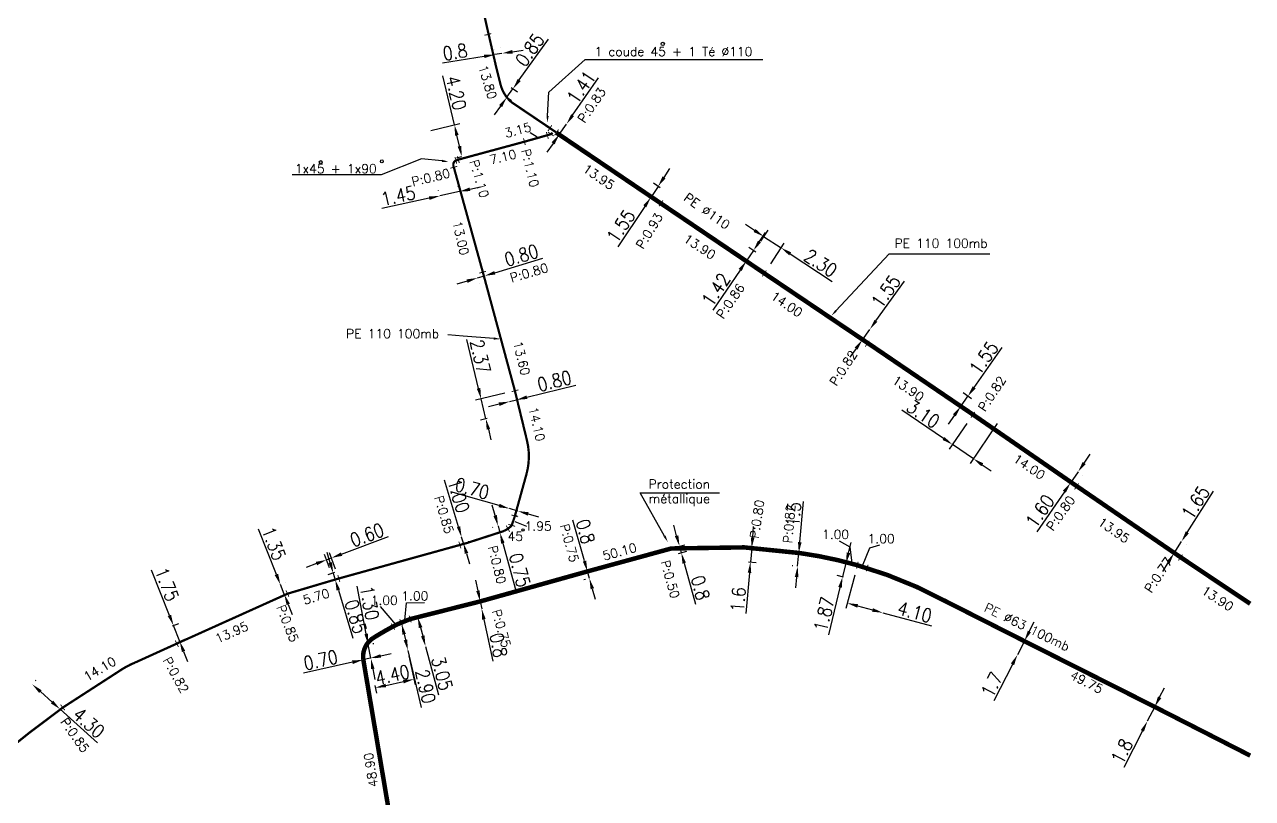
# Model space of a CAD drawing. Header units: millimetres. Extents: x 104292 to 105000, y 137000 to 138000.
# Drawn here: x 104863.9 to 105000.2, y 137803.8 to 137889.7 of the extents above; entities that cross this region are included whole.
import ezdxf
from ezdxf.enums import TextEntityAlignment as Align

# ---------------------------------------------------------------- set-up
doc = ezdxf.new("R2010")
doc.units = ezdxf.units.MM
doc.header["$MEASUREMENT"] = 0
doc.header["$PDMODE"] = 34
doc.linetypes.add('L_100_PE', pattern=[14, 10, -1.5, 1, -1.5])
doc.layers.get('DEFPOINTS').update_dxf_attribs({"linetype": 'CONTINUOUS'})
doc.layers.add('L_140', color=3, linetype='CONTINUOUS')
doc.styles.get("Standard").update_dxf_attribs({"font": 'romans.shx', "width": 0.85})
doc.dimstyles.get("Standard").update_dxf_attribs({"dimtxt": 1.5, "dimasz": 1.2, "dimexe": 0.625, "dimexo": 0.625, "dimgap": 0.25, "dimtad": 1, "dimdec": 1, "dimzin": 0, "dimdsep": 46, "dimtxsty": 'Standard', "dimcen": -0.5, "dimdle": 1, "dimadec": 0, "dimazin": 0, "dimtfac": 1, "dimtdec": 1, "dimtmove": 0, "dimatfit": 3, "dimfxl": 1, "dimtolj": 1, "dimtzin": 0, "dimarcsym": 0})

# ---------------------------------------------------------------- blocks, each defined once
blk = doc.blocks.new('*D72')
at = {"layer": 'DEFPOINTS', "color": 0, "linetype": 'Continuous'}
for p in [(104892.34, 137827.52), (104892.77, 137826.43), (104892.79, 137826.43)]:
    blk.add_point(p, dxfattribs=at)
at = {"layer": 'L_140', "color": 0, "linetype": 'Continuous', "lineweight": -2}
for p, q in [((104891.9, 137828.64), (104889.91, 137833.66)), ((104892.92, 137827.75), (104892.92, 137827.75)), ((104892.77, 137826.43), (104892.34, 137827.52)), ((104892.21, 137826.2), (104892.19, 137826.2)), ((104893.21, 137825.31), (104893.65, 137824.19))]:
    blk.add_line(p, q, dxfattribs=at)
at = {"layer": 'L_140', "color": 0, "linetype": 'Continuous'}
for points in [[(104892.09, 137828.71), (104891.71, 137828.56), (104892.34, 137827.52)], [(104893.4, 137825.38), (104893.03, 137825.24), (104892.77, 137826.43)]]:
    blk.add_solid(points, dxfattribs=at)
at = {"layer": 'L_140', "color": 0, "linetype": 'Continuous', "insert": (104891.62, 137832.07), "char_height": 1.5, "attachment_point": 5, "rotation": 291.5448}
blk.add_mtext('\\A1;1.35', dxfattribs=at)
blk = doc.blocks.new('*D71')
at = {"layer": 'DEFPOINTS', "color": 0, "linetype": 'Continuous'}
for p in [(104879.77, 137822.7), (104880.4, 137820.9), (104881.16, 137821.2)]:
    blk.add_point(p, dxfattribs=at)
at = {"layer": 'L_140', "color": 0, "linetype": 'Continuous', "lineweight": -2}
for p, q in [((104880.03, 137824.09), (104878.05, 137829.12)), ((104880.35, 137822.93), (104881.05, 137823.2)), ((104881.16, 137821.2), (104880.47, 137822.97)), ((104880.98, 137821.13), (104881.74, 137821.43)), ((104881.6, 137820.09), (104882.04, 137818.97))]:
    blk.add_line(p, q, dxfattribs=at)
at = {"layer": 'L_140', "color": 0, "linetype": 'Continuous'}
for points in [[(104880.21, 137824.16), (104879.84, 137824.01), (104880.47, 137822.97)], [(104881.78, 137820.16), (104881.41, 137820.01), (104881.16, 137821.2)]]:
    blk.add_solid(points, dxfattribs=at)
at = {"layer": 'L_140', "color": 0, "linetype": 'Continuous', "insert": (104879.75, 137827.53), "char_height": 1.5, "attachment_point": 5, "rotation": 291.4482}
blk.add_mtext('\\A1;1.75', dxfattribs=at)
blk = doc.blocks.new('*D70')
at = {"layer": 'DEFPOINTS', "color": 0, "linetype": 'Continuous'}
for p in [(104908.44, 137877.81), (104912.49, 137875.02), (104913.02, 137875.14)]:
    blk.add_point(p, dxfattribs=at)
at = {"layer": 'L_140', "color": 0, "linetype": 'Continuous', "lineweight": -2}
for p, q in [((104911.66, 137878.56), (104910.38, 137884)), ((104909.05, 137877.95), (104912.26, 137878.71)), ((104912.22, 137876.18), (104911.93, 137877.4)), ((104912.42, 137875), (104911.88, 137874.87))]:
    blk.add_line(p, q, dxfattribs=at)
at = {"layer": 'L_140', "color": 0, "linetype": 'Continuous'}
for points in [[(104912.13, 137877.44), (104911.74, 137877.35), (104911.66, 137878.56)], [(104912.41, 137876.23), (104912.02, 137876.14), (104912.49, 137875.02)]]:
    blk.add_solid(points, dxfattribs=at)
at = {"layer": 'L_140', "color": 0, "linetype": 'Continuous', "insert": (104911.85, 137882.1), "char_height": 1.5, "attachment_point": 5, "rotation": 283.245}
blk.add_mtext('\\A1;4.20', dxfattribs=at)
blk = doc.blocks.new('*D69')
at = {"layer": 'DEFPOINTS', "color": 0, "linetype": 'Continuous'}
for p in [(104910.05, 137870.62), (104912.21, 137871.15), (104912.22, 137871.11)]:
    blk.add_point(p, dxfattribs=at)
at = {"layer": 'L_140', "color": 0, "linetype": 'Continuous', "lineweight": -2}
for p, q in [((104912.08, 137871.72), (104912.08, 137871.76)), ((104913.38, 137871.41), (104914.55, 137871.67)), ((104908.86, 137870.42), (104903.59, 137869.26)), ((104909.91, 137871.23), (104909.9, 137871.28)), ((104912.21, 137871.15), (104910.04, 137870.67))]:
    blk.add_line(p, q, dxfattribs=at)
at = {"layer": 'L_140', "color": 0, "linetype": 'Continuous'}
for points in [[(104913.34, 137871.6), (104913.43, 137871.21), (104912.21, 137871.15)], [(104908.82, 137870.61), (104908.91, 137870.22), (104910.04, 137870.67)]]:
    blk.add_solid(points, dxfattribs=at)
at = {"layer": 'L_140', "color": 0, "linetype": 'Continuous', "insert": (104905.43, 137870.68), "char_height": 1.5, "attachment_point": 5, "rotation": 12.3954}
blk.add_mtext('\\A1;1.45', dxfattribs=at)
blk = doc.blocks.new('*D62')
at = {"layer": 'DEFPOINTS', "color": 0, "linetype": 'Continuous'}
for p in [(104917.45, 137883.08), (104916.78, 137882.12), (104917.48, 137881.63)]:
    blk.add_point(p, dxfattribs=at)
at = {"layer": 'L_140', "color": 0, "linetype": 'Continuous', "lineweight": -2}
for p, q in [((104918.86, 137883.55), (104922.11, 137888.09)), ((104917.48, 137881.63), (104918.16, 137882.57)), ((104917.96, 137882.72), (104918.67, 137882.21)), ((104917.29, 137881.76), (104917.99, 137881.26)), ((104916.78, 137880.65), (104916.08, 137879.67))]:
    blk.add_line(p, q, dxfattribs=at)
at = {"layer": 'L_140', "color": 0, "linetype": 'Continuous'}
for points in [[(104918.69, 137883.66), (104919.02, 137883.43), (104918.16, 137882.57)], [(104916.62, 137880.77), (104916.95, 137880.53), (104917.48, 137881.63)]]:
    blk.add_solid(points, dxfattribs=at)
at = {"layer": 'L_140', "color": 0, "linetype": 'Continuous', "insert": (104920.02, 137886.89), "char_height": 1.5, "attachment_point": 5, "rotation": 54.4087}
blk.add_mtext('\\A1;0.85', dxfattribs=at)
blk = doc.blocks.new('*D57')
at = {"layer": 'DEFPOINTS', "color": 0, "linetype": 'Continuous'}
for p in [(104916.16, 137886.36), (104916.92, 137886.49), (104916.92, 137886.49)]:
    blk.add_point(p, dxfattribs=at)
at = {"layer": 'L_140', "color": 0, "linetype": 'Continuous', "lineweight": -2}
for p, q in [((104916.06, 137886.98), (104916.06, 137886.98)), ((104916.92, 137886.49), (104916.16, 137886.36)), ((104916.82, 137887.1), (104916.82, 137887.1)), ((104918.1, 137886.68), (104919.29, 137886.87)), ((104914.97, 137886.17), (104910.33, 137885.41))]:
    blk.add_line(p, q, dxfattribs=at)
at = {"layer": 'L_140', "color": 0, "linetype": 'Continuous'}
for points in [[(104914.94, 137886.37), (104915.01, 137885.97), (104916.16, 137886.36)], [(104918.07, 137886.88), (104918.13, 137886.48), (104916.92, 137886.49)]]:
    blk.add_solid(points, dxfattribs=at)
at = {"layer": 'L_140', "color": 0, "linetype": 'Continuous', "insert": (104911.73, 137886.65), "char_height": 1.5, "attachment_point": 5, "rotation": 9.2789}
blk.add_mtext('\\A1;0.8', dxfattribs=at)
blk = doc.blocks.new('*D56')
at = {"layer": 'DEFPOINTS', "color": 0, "linetype": 'Continuous'}
for p in [(104992.37, 137832.3), (104992.38, 137832.3), (104991.56, 137831)]:
    blk.add_point(p, dxfattribs=at)
at = {"layer": 'L_140', "color": 0, "linetype": 'Continuous', "lineweight": -2}
for p, q in [((104993.02, 137833.31), (104995.92, 137837.87)), ((104991.55, 137831), (104992.38, 137832.3)), ((104992.9, 137831.97), (104992.9, 137831.96)), ((104991.03, 137831.33), (104991.03, 137831.34)), ((104990.91, 137829.99), (104990.27, 137828.98))]:
    blk.add_line(p, q, dxfattribs=at)
at = {"layer": 'L_140', "color": 0, "linetype": 'Continuous'}
for points in [[(104992.85, 137833.42), (104993.19, 137833.2), (104992.38, 137832.3)], [(104990.74, 137830.1), (104991.08, 137829.88), (104991.55, 137831)]]:
    blk.add_solid(points, dxfattribs=at)
at = {"layer": 'L_140', "color": 0, "linetype": 'Continuous', "insert": (104993.95, 137836.63), "char_height": 1.5, "attachment_point": 5, "rotation": 57.5724}
blk.add_mtext('\\A1;1.65', dxfattribs=at)
blk = doc.blocks.new('*D55')
at = {"layer": 'DEFPOINTS', "color": 0, "linetype": 'Continuous'}
for p in [(104980.88, 137840.02), (104980.89, 137840.02), (104980.06, 137838.81)]:
    blk.add_point(p, dxfattribs=at)
at = {"layer": 'L_140', "color": 0, "linetype": 'Continuous', "lineweight": -2}
for p, q in [((104981.57, 137841), (104982.25, 137841.99)), ((104980.89, 137840.02), (104980.06, 137838.81)), ((104981.4, 137839.66), (104981.4, 137839.66)), ((104979.38, 137837.82), (104976.31, 137833.37))]:
    blk.add_line(p, q, dxfattribs=at)
at = {"layer": 'L_140', "color": 0, "linetype": 'Continuous'}
for points in [[(104981.4, 137841.12), (104981.73, 137840.89), (104980.89, 137840.02)], [(104979.21, 137837.93), (104979.54, 137837.71), (104980.06, 137838.81)]]:
    blk.add_solid(points, dxfattribs=at)
at = {"layer": 'L_140', "color": 0, "linetype": 'Continuous', "insert": (104976.68, 137835.67), "char_height": 1.5, "attachment_point": 5, "rotation": 55.4559}
blk.add_mtext('\\A1;1.60', dxfattribs=at)
blk = doc.blocks.new('*D54')
at = {"layer": 'DEFPOINTS', "color": 0, "linetype": 'Continuous'}
for p in [(104968.89, 137845.92), (104972.27, 137845.92), (104966.95, 137843.06)]:
    blk.add_point(p, dxfattribs=at)
at = {"layer": 'L_140', "color": 0, "linetype": 'Continuous', "lineweight": -2}
for p, q in [((104965.96, 137843.73), (104961.34, 137846.87)), ((104968.54, 137845.4), (104966.6, 137842.54)), ((104971.92, 137845.4), (104968.92, 137840.97)), ((104969.27, 137841.49), (104966.95, 137843.06)), ((104970.26, 137840.82), (104971.26, 137840.14))]:
    blk.add_line(p, q, dxfattribs=at)
at = {"layer": 'L_140', "color": 0, "linetype": 'Continuous'}
for points in [[(104966.07, 137843.9), (104965.85, 137843.57), (104966.95, 137843.06)], [(104970.37, 137840.98), (104970.15, 137840.65), (104969.27, 137841.49)]]:
    blk.add_solid(points, dxfattribs=at)
at = {"layer": 'L_140', "color": 0, "linetype": 'Continuous', "insert": (104963.71, 137846.46), "char_height": 1.5, "attachment_point": 5, "rotation": 325.8759}
blk.add_mtext('\\A1;3.10', dxfattribs=at)
blk = doc.blocks.new('*D53')
at = {"layer": 'DEFPOINTS', "color": 0, "linetype": 'Continuous'}
for p in [(104955.12, 137829.87), (104955.82, 137829.69), (104955.45, 137828.19)]:
    blk.add_point(p, dxfattribs=at)
at = {"layer": 'L_140', "color": 0, "linetype": 'Continuous', "lineweight": -2}
for p, q in [((104955.4, 137831.03), (104955.69, 137832.2)), ((104955.22, 137829.84), (104954.51, 137830.02)), ((104955.12, 137829.87), (104954.75, 137828.36)), ((104954.84, 137828.33), (104954.14, 137828.51)), ((104954.46, 137827.19), (104953.18, 137821.94))]:
    blk.add_line(p, q, dxfattribs=at)
at = {"layer": 'L_140', "color": 0, "linetype": 'Continuous'}
for points in [[(104955.21, 137831.08), (104955.6, 137830.99), (104955.12, 137829.87)], [(104954.27, 137827.24), (104954.66, 137827.14), (104954.75, 137828.36)]]:
    blk.add_solid(points, dxfattribs=at)
at = {"layer": 'L_140', "color": 0, "linetype": 'Continuous', "insert": (104952.7, 137824.22), "char_height": 1.5, "attachment_point": 5, "rotation": 76.2308}
blk.add_mtext('\\A1;1.87', dxfattribs=at)
blk = doc.blocks.new('*D52')
at = {"layer": 'DEFPOINTS', "color": 0, "linetype": 'Continuous'}
for p in [(104956.27, 137829.16), (104959.22, 137824.38), (104959.22, 137824.38)]:
    blk.add_point(p, dxfattribs=at)
at = {"layer": 'L_140', "color": 0, "linetype": 'Continuous', "lineweight": -2}
for p, q in [((104956.1, 137828.55), (104955.1, 137824.85)), ((104956.42, 137825.14), (104958.07, 137824.69)), ((104959.22, 137824.38), (104964.62, 137822.92))]:
    blk.add_line(p, q, dxfattribs=at)
at = {"layer": 'L_140', "color": 0, "linetype": 'Continuous'}
for points in [[(104956.47, 137825.33), (104956.37, 137824.95), (104955.26, 137825.45)], [(104958.12, 137824.89), (104958.01, 137824.5), (104959.22, 137824.38)]]:
    blk.add_solid(points, dxfattribs=at)
at = {"layer": 'L_140', "color": 0, "linetype": 'Continuous', "insert": (104962.76, 137824.46), "char_height": 1.5, "attachment_point": 5, "rotation": 344.8232}
blk.add_mtext('\\A1;4.10', dxfattribs=at)
blk = doc.blocks.new('*D51')
at = {"layer": 'DEFPOINTS', "color": 0, "linetype": 'Continuous'}
for p in [(104968.66, 137848.43), (104969.59, 137847.78), (104968.73, 137846.67)]:
    blk.add_point(p, dxfattribs=at)
at = {"layer": 'L_140', "color": 0, "linetype": 'Continuous', "lineweight": -2}
for p, q in [((104969.35, 137849.41), (104972.47, 137853.82)), ((104967.86, 137847.29), (104968.66, 137848.43)), ((104969.08, 137848.14), (104968.15, 137848.79)), ((104968.22, 137847.03), (104967.34, 137847.65)), ((104967.16, 137846.31), (104966.47, 137845.33))]:
    blk.add_line(p, q, dxfattribs=at)
at = {"layer": 'L_140', "color": 0, "linetype": 'Continuous'}
for points in [[(104969.19, 137849.53), (104969.52, 137849.29), (104968.66, 137848.43)], [(104967, 137846.42), (104967.33, 137846.19), (104967.86, 137847.29)]]:
    blk.add_solid(points, dxfattribs=at)
at = {"layer": 'L_140', "color": 0, "linetype": 'Continuous', "insert": (104970.44, 137852.68), "char_height": 1.5, "attachment_point": 5, "rotation": 54.7729}
blk.add_mtext('\\A1;1.55', dxfattribs=at)
blk = doc.blocks.new('*D50')
at = {"layer": 'DEFPOINTS', "color": 0, "linetype": 'Continuous'}
for p in [(104957.76, 137855.83), (104957.76, 137855.83), (104956.85, 137854.77)]:
    blk.add_point(p, dxfattribs=at)
at = {"layer": 'L_140', "color": 0, "linetype": 'Continuous', "lineweight": -2}
for p, q in [((104958.46, 137856.8), (104961.61, 137861.19)), ((104956.95, 137854.7), (104957.76, 137855.83)), ((104956.25, 137853.72), (104955.55, 137852.75)), ((104957.36, 137854.4), (104957.46, 137854.34))]:
    blk.add_line(p, q, dxfattribs=at)
at = {"layer": 'L_140', "color": 0, "linetype": 'Continuous'}
for points in [[(104958.3, 137856.92), (104958.62, 137856.68), (104957.76, 137855.83)], [(104956.09, 137853.84), (104956.41, 137853.61), (104956.95, 137854.7)]]:
    blk.add_solid(points, dxfattribs=at)
at = {"layer": 'L_140', "color": 0, "linetype": 'Continuous', "insert": (104959.57, 137860.07), "char_height": 1.5, "attachment_point": 5, "rotation": 54.3218}
blk.add_mtext('\\A1;1.55', dxfattribs=at)
blk = doc.blocks.new('*D49')
at = {"layer": 'DEFPOINTS', "color": 0, "linetype": 'Continuous'}
for p in [(104944.85, 137864.6), (104945.63, 137864.08), (104944.83, 137862.92)]:
    blk.add_point(p, dxfattribs=at)
at = {"layer": 'L_140', "color": 0, "linetype": 'Continuous', "lineweight": -2}
for p, q in [((104945.52, 137865.6), (104946.2, 137866.59)), ((104944.85, 137864.6), (104944.06, 137863.44)), ((104945.11, 137864.43), (104944.33, 137864.96)), ((104944.31, 137863.27), (104943.54, 137863.79)), ((104943.39, 137862.44), (104940.36, 137857.97))]:
    blk.add_line(p, q, dxfattribs=at)
at = {"layer": 'L_140', "color": 0, "linetype": 'Continuous'}
for points in [[(104945.36, 137865.71), (104945.69, 137865.49), (104944.85, 137864.6)], [(104943.22, 137862.56), (104943.55, 137862.33), (104944.06, 137863.44)]]:
    blk.add_solid(points, dxfattribs=at)
at = {"layer": 'L_140', "color": 0, "linetype": 'Continuous', "insert": (104940.71, 137860.27), "char_height": 1.5, "attachment_point": 5, "rotation": 55.9018}
blk.add_mtext('\\A1;1.42', dxfattribs=at)
blk = doc.blocks.new('*D48')
at = {"layer": 'DEFPOINTS', "color": 0, "linetype": 'Continuous'}
for p in [(104946.79, 137867.4), (104947.93, 137864.9), (104946.44, 137862.62)]:
    blk.add_point(p, dxfattribs=at)
at = {"layer": 'L_140', "color": 0, "linetype": 'Continuous', "lineweight": -2}
for p, q in [((104944.98, 137866.83), (104943.98, 137867.49)), ((104946.45, 137866.87), (104945.64, 137865.65)), ((104945.99, 137866.17), (104947.93, 137864.9)), ((104946.78, 137863.14), (104948.27, 137865.42)), ((104948.93, 137864.24), (104953.61, 137861.18))]:
    blk.add_line(p, q, dxfattribs=at)
at = {"layer": 'L_140', "color": 0, "linetype": 'Continuous'}
for points in [[(104945.09, 137867), (104944.87, 137866.66), (104945.99, 137866.17)], [(104949.04, 137864.41), (104948.82, 137864.07), (104947.93, 137864.9)]]:
    blk.add_solid(points, dxfattribs=at)
at = {"layer": 'L_140', "color": 0, "linetype": 'Continuous', "insert": (104952.32, 137863.22), "char_height": 1.5, "attachment_point": 5, "rotation": 326.7682}
blk.add_mtext('\\A1;2.30', dxfattribs=at)
blk = doc.blocks.new('*D47')
at = {"layer": 'DEFPOINTS', "color": 0, "linetype": 'Continuous'}
for p in [(104934.27, 137871.73), (104934.24, 137869.99), (104935.02, 137871.23)]:
    blk.add_point(p, dxfattribs=at)
at = {"layer": 'L_140', "color": 0, "linetype": 'Continuous', "lineweight": -2}
for p, q in [((104934.93, 137872.73), (104935.59, 137873.73)), ((104934.27, 137871.73), (104933.46, 137870.51)), ((104934.5, 137871.57), (104933.75, 137872.07)), ((104933.72, 137870.34), (104932.94, 137870.86)), ((104932.8, 137869.51), (104929.81, 137865.01))]:
    blk.add_line(p, q, dxfattribs=at)
at = {"layer": 'L_140', "color": 0, "linetype": 'Continuous'}
for points in [[(104934.76, 137872.84), (104935.1, 137872.62), (104934.27, 137871.73)], [(104932.63, 137869.62), (104932.96, 137869.4), (104933.46, 137870.51)]]:
    blk.add_solid(points, dxfattribs=at)
at = {"layer": 'L_140', "color": 0, "linetype": 'Continuous', "insert": (104930.14, 137867.32), "char_height": 1.5, "attachment_point": 5, "rotation": 56.4041}
blk.add_mtext('\\A1;1.55', dxfattribs=at)
blk = doc.blocks.new('*D46')
at = {"layer": 'DEFPOINTS', "color": 0, "linetype": 'Continuous'}
for p in [(104924.1, 137878.64), (104924.1, 137878.64), (104923.35, 137877.45)]:
    blk.add_point(p, dxfattribs=at)
at = {"layer": 'L_140', "color": 0, "linetype": 'Continuous', "lineweight": -2}
for p, q in [((104924.78, 137879.63), (104927.65, 137883.77)), ((104923.3, 137877.49), (104924.1, 137878.64)), ((104922.84, 137877.81), (104922.78, 137877.84)), ((104922.61, 137876.5), (104921.93, 137875.52))]:
    blk.add_line(p, q, dxfattribs=at)
at = {"layer": 'L_140', "color": 0, "linetype": 'Continuous'}
for points in [[(104924.62, 137879.74), (104924.94, 137879.52), (104924.1, 137878.64)], [(104922.45, 137876.62), (104922.78, 137876.39), (104923.3, 137877.49)]]:
    blk.add_solid(points, dxfattribs=at)
at = {"layer": 'L_140', "color": 0, "linetype": 'Continuous', "insert": (104925.74, 137882.76), "char_height": 1.5, "attachment_point": 5, "rotation": 55.2659}
blk.add_mtext('\\A1;1.41', dxfattribs=at)
blk = doc.blocks.new('*D45')
at = {"layer": 'DEFPOINTS', "color": 0, "linetype": 'Continuous'}
for p in [(104914.98, 137861.79), (104914.99, 137861.79), (104914.21, 137861.56)]:
    blk.add_point(p, dxfattribs=at)
at = {"layer": 'L_140', "color": 0, "linetype": 'Continuous', "lineweight": -2}
for p, q in [((104916.13, 137862.14), (104921.48, 137863.74)), ((104914.21, 137861.56), (104914.99, 137861.79)), ((104913.06, 137861.21), (104911.91, 137860.87)), ((104914.39, 137860.96), (104914.39, 137860.96)), ((104915.16, 137861.2), (104915.17, 137861.19))]:
    blk.add_line(p, q, dxfattribs=at)
at = {"layer": 'L_140', "color": 0, "linetype": 'Continuous'}
for points in [[(104916.08, 137862.33), (104916.19, 137861.94), (104914.99, 137861.79)], [(104913, 137861.4), (104913.12, 137861.02), (104914.21, 137861.56)]]:
    blk.add_solid(points, dxfattribs=at)
at = {"layer": 'L_140', "color": 0, "linetype": 'Continuous', "insert": (104919.1, 137864.07), "char_height": 1.5, "attachment_point": 5, "rotation": 16.7183}
blk.add_mtext('\\A1;0.80', dxfattribs=at)
blk = doc.blocks.new('*D44')
at = {"layer": 'DEFPOINTS', "color": 0, "linetype": 'Continuous'}
for p in [(104912.46, 137832.78), (104912.6, 137832.11), (104912.66, 137832.12)]:
    blk.add_point(p, dxfattribs=at)
at = {"layer": 'L_140', "color": 0, "linetype": 'Continuous', "lineweight": -2}
for p, q in [((104912.11, 137833.93), (104910.55, 137839.1)), ((104912.66, 137832.12), (104912.46, 137832.78)), ((104913.2, 137832.29), (104913.25, 137832.3)), ((104913, 137830.97), (104913.35, 137829.82))]:
    blk.add_line(p, q, dxfattribs=at)
at = {"layer": 'L_140', "color": 0, "linetype": 'Continuous'}
for points in [[(104912.3, 137833.99), (104911.92, 137833.87), (104912.46, 137832.78)], [(104913.19, 137831.03), (104912.81, 137830.92), (104912.66, 137832.12)]]:
    blk.add_solid(points, dxfattribs=at)
at = {"layer": 'L_140', "color": 0, "linetype": 'Continuous', "insert": (104912.12, 137837.38), "char_height": 1.5, "attachment_point": 5, "rotation": 286.7769}
blk.add_mtext('\\A1;1.00', dxfattribs=at)
blk = doc.blocks.new('*D43')
at = {"layer": 'DEFPOINTS', "color": 0, "linetype": 'Continuous'}
for p in [(104917.77, 137835.95), (104918.7, 137835.68), (104918.73, 137835.77)]:
    blk.add_point(p, dxfattribs=at)
at = {"layer": 'L_140', "color": 0, "linetype": 'Continuous', "lineweight": -2}
for p, q in [((104916.62, 137836.28), (104911.25, 137837.82)), ((104918.7, 137835.68), (104917.77, 137835.95)), ((104918.56, 137835.17), (104918.53, 137835.08)), ((104919.86, 137835.35), (104921.01, 137835.02))]:
    blk.add_line(p, q, dxfattribs=at)
at = {"layer": 'L_140', "color": 0, "linetype": 'Continuous'}
for points in [[(104916.68, 137836.47), (104916.56, 137836.09), (104917.77, 137835.95)], [(104919.91, 137835.54), (104919.8, 137835.16), (104918.7, 137835.68)]]:
    blk.add_solid(points, dxfattribs=at)
at = {"layer": 'L_140', "color": 0, "linetype": 'Continuous', "insert": (104913.63, 137838.18), "char_height": 1.5, "attachment_point": 5, "rotation": 343.9795}
blk.add_mtext('\\A1;0.70', dxfattribs=at)
blk = doc.blocks.new('*D42')
at = {"layer": 'DEFPOINTS', "color": 0, "linetype": 'Continuous'}
for p in [(104916.53, 137834.03), (104916.72, 137833.26), (104916.72, 137833.26)]:
    blk.add_point(p, dxfattribs=at)
at = {"layer": 'L_140', "color": 0, "linetype": 'Continuous', "lineweight": -2}
for p, q in [((104916.18, 137835.18), (104915.86, 137836.34)), ((104915.92, 137833.87), (104915.9, 137833.86)), ((104916.5, 137834.03), (104916.72, 137833.26)), ((104916.12, 137833.1), (104916.11, 137833.1)), ((104917.04, 137832.11), (104918.53, 137826.72))]:
    blk.add_line(p, q, dxfattribs=at)
at = {"layer": 'L_140', "color": 0, "linetype": 'Continuous'}
for points in [[(104916.38, 137835.24), (104915.99, 137835.13), (104916.5, 137834.03)], [(104917.23, 137832.16), (104916.84, 137832.05), (104916.72, 137833.26)]]:
    blk.add_solid(points, dxfattribs=at)
at = {"layer": 'L_140', "color": 0, "linetype": 'Continuous', "insert": (104918.91, 137829.11), "char_height": 1.5, "attachment_point": 5, "rotation": 285.5139}
blk.add_mtext('\\A1;0.75', dxfattribs=at)
blk = doc.blocks.new('*D41')
at = {"layer": 'DEFPOINTS', "color": 0, "linetype": 'Continuous'}
for p in [(104917.86, 137848.91), (104915.15, 137845.92), (104915.9, 137846.1)]:
    blk.add_point(p, dxfattribs=at)
at = {"layer": 'L_140', "color": 0, "linetype": 'Continuous', "lineweight": -2}
for p, q in [((104914.34, 137849.3), (104913.04, 137854.73)), ((104917.26, 137848.76), (104914.01, 137847.99)), ((104915.15, 137845.92), (104914.62, 137848.13)), ((104915.29, 137845.95), (104914.54, 137845.78)), ((104915.43, 137844.75), (104915.71, 137843.59))]:
    blk.add_line(p, q, dxfattribs=at)
at = {"layer": 'L_140', "color": 0, "linetype": 'Continuous'}
for points in [[(104914.54, 137849.35), (104914.15, 137849.25), (104914.62, 137848.13)], [(104915.62, 137844.8), (104915.24, 137844.71), (104915.15, 137845.92)]]:
    blk.add_solid(points, dxfattribs=at)
at = {"layer": 'L_140', "color": 0, "linetype": 'Continuous', "insert": (104914.53, 137852.83), "char_height": 1.5, "attachment_point": 5, "rotation": 283.4457}
blk.add_mtext('\\A1;2.37', dxfattribs=at)
blk = doc.blocks.new('*D40')
at = {"layer": 'DEFPOINTS', "color": 0, "linetype": 'Continuous'}
for p in [(104917.78, 137847.83), (104918.54, 137848.02), (104918.55, 137848)]:
    blk.add_point(p, dxfattribs=at)
at = {"layer": 'L_140', "color": 0, "linetype": 'Continuous', "lineweight": -2}
for p, q in [((104919.71, 137848.31), (104925.13, 137849.67)), ((104918.4, 137848.6), (104918.39, 137848.63)), ((104916.62, 137847.54), (104915.45, 137847.25)), ((104917.78, 137847.83), (104918.54, 137848.02))]:
    blk.add_line(p, q, dxfattribs=at)
at = {"layer": 'L_140', "color": 0, "linetype": 'Continuous'}
for points in [[(104919.66, 137848.51), (104919.76, 137848.12), (104918.54, 137848.02)], [(104916.57, 137847.73), (104916.67, 137847.34), (104917.78, 137847.83)]]:
    blk.add_solid(points, dxfattribs=at)
at = {"layer": 'L_140', "color": 0, "linetype": 'Continuous', "insert": (104922.76, 137850.11), "char_height": 1.5, "attachment_point": 5, "rotation": 14.0869}
blk.add_mtext('\\A1;0.80', dxfattribs=at)
blk = doc.blocks.new('*D39')
at = {"layer": 'DEFPOINTS', "color": 0, "linetype": 'Continuous'}
for p in [(104907.93, 137823.98), (104908.45, 137820.65), (104908.45, 137820.65)]:
    blk.add_point(p, dxfattribs=at)
at = {"layer": 'L_140', "color": 0, "linetype": 'Continuous', "lineweight": -2}
for p, q in [((104907.33, 137823.82), (104906.99, 137823.73)), ((104907.9, 137822.73), (104908.14, 137821.81)), ((104908.45, 137820.65), (104909.89, 137815.25))]:
    blk.add_line(p, q, dxfattribs=at)
at = {"layer": 'L_140', "color": 0, "linetype": 'Continuous'}
for points in [[(104908.1, 137822.78), (104907.71, 137822.68), (104907.59, 137823.89)], [(104908.34, 137821.86), (104907.95, 137821.76), (104908.45, 137820.65)]]:
    blk.add_solid(points, dxfattribs=at)
at = {"layer": 'L_140', "color": 0, "linetype": 'Continuous', "insert": (104910.29, 137817.63), "char_height": 1.5, "attachment_point": 5, "rotation": 284.8688}
blk.add_mtext('\\A1;3.05', dxfattribs=at)
blk = doc.blocks.new('*D38')
at = {"layer": 'DEFPOINTS', "color": 0, "linetype": 'Continuous'}
for p in [(104906.46, 137820.2), (104902.68, 137816.9), (104907.17, 137816.99)]:
    blk.add_point(p, dxfattribs=at)
at = {"layer": 'L_140', "color": 0, "linetype": 'Continuous', "lineweight": -2}
for p, q in [((104906.6, 137819.59), (104907.3, 137816.38)), ((104902.82, 137816.29), (104903, 137815.44)), ((104904.04, 137816.3), (104905.99, 137816.73))]:
    blk.add_line(p, q, dxfattribs=at)
at = {"layer": 'L_140', "color": 0, "linetype": 'Continuous'}
for points in [[(104905.95, 137816.93), (104906.04, 137816.54), (104907.17, 137816.99)], [(104904, 137816.5), (104904.08, 137816.11), (104902.87, 137816.05)]]:
    blk.add_solid(points, dxfattribs=at)
at = {"layer": 'L_140', "color": 0, "linetype": 'Continuous', "insert": (104904.78, 137817.49), "char_height": 1.5, "attachment_point": 5, "rotation": 12.345}
blk.add_mtext('\\A1;4.40', dxfattribs=at)
blk = doc.blocks.new('*D37')
at = {"layer": 'DEFPOINTS', "color": 0, "linetype": 'Continuous'}
for p in [(104905.81, 137823.16), (104906.5, 137820.2), (104906.5, 137820.2)]:
    blk.add_point(p, dxfattribs=at)
at = {"layer": 'L_140', "color": 0, "linetype": 'Continuous', "lineweight": -2}
for p, q in [((104905.2, 137823.02), (104905.2, 137823.02)), ((104906.08, 137821.99), (104906.22, 137821.36)), ((104906.5, 137820.2), (104907.98, 137813.85))]:
    blk.add_line(p, q, dxfattribs=at)
at = {"layer": 'L_140', "color": 0, "linetype": 'Continuous'}
for points in [[(104906.27, 137822.04), (104905.88, 137821.95), (104905.8, 137823.16)], [(104906.42, 137821.41), (104906.03, 137821.32), (104906.5, 137820.2)]]:
    blk.add_solid(points, dxfattribs=at)
at = {"layer": 'L_140', "color": 0, "linetype": 'Continuous', "insert": (104908.45, 137816.21), "char_height": 1.5, "attachment_point": 5, "rotation": 283.1455}
blk.add_mtext('\\A1;2.90', dxfattribs=at)
blk = doc.blocks.new('*D36')
at = {"layer": 'DEFPOINTS', "color": 0, "linetype": 'Continuous'}
for p in [(104902.01, 137820.84), (104902.09, 137820.86), (104902.26, 137819.31)]:
    blk.add_point(p, dxfattribs=at)
at = {"layer": 'L_140', "color": 0, "linetype": 'Continuous', "lineweight": -2}
for p, q in [((104901.87, 137822.04), (104900.88, 137827.35)), ((104902.62, 137820.96), (104902.71, 137820.97)), ((104902.38, 137819.33), (104902.09, 137820.86)), ((104902.6, 137818.15), (104902.82, 137816.97)), ((104902.88, 137819.43), (104902.99, 137819.45))]:
    blk.add_line(p, q, dxfattribs=at)
at = {"layer": 'L_140', "color": 0, "linetype": 'Continuous'}
for points in [[(104902.07, 137822.07), (104901.67, 137822), (104902.09, 137820.86)], [(104902.79, 137818.19), (104902.4, 137818.12), (104902.38, 137819.33)]]:
    blk.add_solid(points, dxfattribs=at)
at = {"layer": 'L_140', "color": 0, "linetype": 'Continuous', "insert": (104902.25, 137825.47), "char_height": 1.5, "attachment_point": 5, "rotation": 280.5647}
blk.add_mtext('\\A1;1.30', dxfattribs=at)
blk = doc.blocks.new('*D35')
at = {"layer": 'DEFPOINTS', "color": 0, "linetype": 'Continuous'}
for p in [(104898.43, 137828.05), (104898.82, 137828.17), (104898.96, 137829.02)]:
    blk.add_point(p, dxfattribs=at)
at = {"layer": 'L_140', "color": 0, "linetype": 'Continuous', "lineweight": -2}
for p, q in [((104897.86, 137829.94), (104897.52, 137831.09)), ((104898.36, 137828.84), (104897.61, 137828.61)), ((104898.22, 137827.99), (104897.83, 137827.87)), ((104898.21, 137828.79), (104898.43, 137828.05)), ((104898.78, 137826.9), (104900.38, 137821.55))]:
    blk.add_line(p, q, dxfattribs=at)
at = {"layer": 'L_140', "color": 0, "linetype": 'Continuous'}
for points in [[(104898.06, 137830), (104897.67, 137829.88), (104898.21, 137828.79)], [(104898.97, 137826.96), (104898.58, 137826.84), (104898.43, 137828.05)]]:
    blk.add_solid(points, dxfattribs=at)
at = {"layer": 'L_140', "color": 0, "linetype": 'Continuous', "insert": (104900.71, 137823.94), "char_height": 1.5, "attachment_point": 5, "rotation": 286.6793}
blk.add_mtext('\\A1;0.85', dxfattribs=at)
blk = doc.blocks.new('*D34')
at = {"layer": 'DEFPOINTS', "color": 0, "linetype": 'Continuous'}
for p in [(104898.01, 137830.47), (104898.02, 137828.79), (104898.69, 137828.66)]:
    blk.add_point(p, dxfattribs=at)
at = {"layer": 'L_140', "color": 0, "linetype": 'Continuous', "lineweight": -2}
for p, q in [((104899.13, 137830.89), (104904.36, 137832.86)), ((104897.8, 137829.38), (104897.25, 137830.85)), ((104897.47, 137830.26), (104898.01, 137830.47)), ((104898.47, 137829.24), (104897.79, 137831.05)), ((104896.34, 137829.84), (104895.22, 137829.42))]:
    blk.add_line(p, q, dxfattribs=at)
at = {"layer": 'L_140', "color": 0, "linetype": 'Continuous'}
for points in [[(104899.06, 137831.08), (104899.2, 137830.7), (104898.01, 137830.47)], [(104896.27, 137830.03), (104896.41, 137829.65), (104897.47, 137830.26)]]:
    blk.add_solid(points, dxfattribs=at)
at = {"layer": 'L_140', "color": 0, "linetype": 'Continuous', "insert": (104901.96, 137833.02), "char_height": 1.5, "attachment_point": 5, "rotation": 20.6198}
blk.add_mtext('\\A1;0.60', dxfattribs=at)
blk = doc.blocks.new('*D33')
at = {"layer": 'DEFPOINTS', "color": 0, "linetype": 'Continuous'}
for p in [(104864.75, 137816.37), (104867.88, 137813.67), (104867.88, 137813.67)]:
    blk.add_point(p, dxfattribs=at)
at = {"layer": 'L_140', "color": 0, "linetype": 'Continuous', "lineweight": -2}
for p, q in [((104865.16, 137816.84), (104865.22, 137816.9)), ((104865.7, 137815.63), (104866.99, 137814.47)), ((104867.88, 137813.67), (104872.04, 137809.94))]:
    blk.add_line(p, q, dxfattribs=at)
at = {"layer": 'L_140', "color": 0, "linetype": 'Continuous'}
for points in [[(104865.83, 137815.78), (104865.56, 137815.48), (104864.8, 137816.43)], [(104867.12, 137814.62), (104866.86, 137814.32), (104867.88, 137813.67)]]:
    blk.add_solid(points, dxfattribs=at)
at = {"layer": 'L_140', "color": 0, "linetype": 'Continuous', "insert": (104871.08, 137812.15), "char_height": 1.5, "attachment_point": 5, "rotation": 318.1142}
blk.add_mtext('\\A1;4.30', dxfattribs=at)
blk = doc.blocks.new('*D30')
at = {"layer": 'DEFPOINTS', "color": 0, "linetype": 'Continuous'}
for p in [(104989.4, 137813.93), (104988.58, 137812.33), (104988.58, 137812.33)]:
    blk.add_point(p, dxfattribs=at)
at = {"layer": 'L_140', "color": 0, "linetype": 'Continuous', "lineweight": -2}
for p, q in [((104989.95, 137815), (104990.5, 137816.06)), ((104989.4, 137813.93), (104988.58, 137812.33)), ((104988.03, 137811.26), (104985.96, 137807.21))]:
    blk.add_line(p, q, dxfattribs=at)
at = {"layer": 'L_140', "color": 0, "linetype": 'Continuous'}
for points in [[(104989.77, 137815.09), (104990.13, 137814.9), (104989.4, 137813.93)], [(104987.85, 137811.35), (104988.21, 137811.17), (104988.58, 137812.33)]]:
    blk.add_solid(points, dxfattribs=at)
at = {"layer": 'L_140', "color": 0, "linetype": 'Continuous', "insert": (104985.75, 137809), "char_height": 1.5, "attachment_point": 5, "rotation": 62.8482}
blk.add_mtext('\\A1;1.8', dxfattribs=at)
blk = doc.blocks.new('*D29')
at = {"layer": 'DEFPOINTS', "color": 0, "linetype": 'Continuous'}
for p in [(104974.93, 137821.23), (104974.16, 137819.72), (104974.16, 137819.72)]:
    blk.add_point(p, dxfattribs=at)
at = {"layer": 'L_140', "color": 0, "linetype": 'Continuous', "lineweight": -2}
for p, q in [((104975.48, 137822.3), (104976.03, 137823.37)), ((104974.93, 137821.23), (104974.16, 137819.72)), ((104973.61, 137818.65), (104971.53, 137814.61))]:
    blk.add_line(p, q, dxfattribs=at)
at = {"layer": 'L_140', "color": 0, "linetype": 'Continuous'}
for points in [[(104975.31, 137822.39), (104975.66, 137822.21), (104974.93, 137821.23)], [(104973.43, 137818.75), (104973.79, 137818.56), (104974.16, 137819.72)]]:
    blk.add_solid(points, dxfattribs=at)
at = {"layer": 'L_140', "color": 0, "linetype": 'Continuous', "insert": (104971.32, 137816.4), "char_height": 1.5, "attachment_point": 5, "rotation": 62.784}
blk.add_mtext('\\A1;1.7', dxfattribs=at)
blk = doc.blocks.new('*D28')
at = {"layer": 'DEFPOINTS', "color": 0, "linetype": 'Continuous'}
for p in [(104949.97, 137831.02), (104949.76, 137829.55), (104949.84, 137829.54)]:
    blk.add_point(p, dxfattribs=at)
at = {"layer": 'L_140', "color": 0, "linetype": 'Continuous', "lineweight": -2}
for p, q in [((104950, 137832.23), (104950.41, 137836.73)), ((104949.35, 137831.08), (104949.27, 137831.09)), ((104949.76, 137829.55), (104949.89, 137831.03)), ((104949.22, 137829.6), (104949.14, 137829.6)), ((104949.65, 137828.35), (104949.54, 137827.16))]:
    blk.add_line(p, q, dxfattribs=at)
at = {"layer": 'L_140', "color": 0, "linetype": 'Continuous'}
for points in [[(104949.8, 137832.24), (104950.2, 137832.21), (104949.89, 137831.03)], [(104949.45, 137828.37), (104949.85, 137828.33), (104949.76, 137829.55)]]:
    blk.add_solid(points, dxfattribs=at)
at = {"layer": 'L_140', "color": 0, "linetype": 'Continuous', "insert": (104949.28, 137835.33), "char_height": 1.5, "attachment_point": 5, "rotation": 84.8553}
blk.add_mtext('\\A1;1.5', dxfattribs=at)
blk = doc.blocks.new('*D27')
at = {"layer": 'DEFPOINTS', "color": 0, "linetype": 'Continuous'}
for p in [(104943.82, 137831.64), (104943.68, 137830.08), (104944.52, 137830.01)]:
    blk.add_point(p, dxfattribs=at)
at = {"layer": 'L_140', "color": 0, "linetype": 'Continuous', "lineweight": -2}
for p, q in [((104944.77, 137832.76), (104944.87, 137833.95)), ((104944.44, 137831.58), (104945.28, 137831.51)), ((104944.66, 137831.56), (104944.52, 137830.01)), ((104944.3, 137830.03), (104945.14, 137829.95)), ((104944.41, 137828.81), (104944.01, 137824.28))]:
    blk.add_line(p, q, dxfattribs=at)
at = {"layer": 'L_140', "color": 0, "linetype": 'Continuous'}
for points in [[(104944.57, 137832.77), (104944.97, 137832.74), (104944.66, 137831.56)], [(104944.22, 137828.83), (104944.61, 137828.79), (104944.52, 137830.01)]]:
    blk.add_solid(points, dxfattribs=at)
at = {"layer": 'L_140', "color": 0, "linetype": 'Continuous', "insert": (104943.15, 137825.86), "char_height": 1.5, "attachment_point": 5, "rotation": 84.896}
blk.add_mtext('\\A1;1.6', dxfattribs=at)
blk = doc.blocks.new('*D26')
at = {"layer": 'DEFPOINTS', "color": 0, "linetype": 'Continuous'}
for p in [(104935.74, 137831.52), (104935.95, 137830.79), (104936.85, 137831.04)]:
    blk.add_point(p, dxfattribs=at)
at = {"layer": 'L_140', "color": 0, "linetype": 'Continuous', "lineweight": -2}
for p, q in [((104936.32, 137832.93), (104936, 137834.09)), ((104936.35, 137831.69), (104937.25, 137831.94)), ((104936.55, 137830.96), (104937.45, 137831.21)), ((104936.65, 137831.77), (104936.85, 137831.04)), ((104937.17, 137829.88), (104938.43, 137825.35))]:
    blk.add_line(p, q, dxfattribs=at)
at = {"layer": 'L_140', "color": 0, "linetype": 'Continuous'}
for points in [[(104936.52, 137832.98), (104936.13, 137832.88), (104936.65, 137831.77)], [(104937.36, 137829.94), (104936.98, 137829.83), (104936.85, 137831.04)]]:
    blk.add_solid(points, dxfattribs=at)
at = {"layer": 'L_140', "color": 0, "linetype": 'Continuous', "insert": (104938.97, 137827.14), "char_height": 1.5, "attachment_point": 5, "rotation": 285.5364}
blk.add_mtext('\\A1;0.8', dxfattribs=at)
blk = doc.blocks.new('*D25')
at = {"layer": 'DEFPOINTS', "color": 0, "linetype": 'Continuous'}
for p in [(104926.6, 137829.02), (104926.64, 137828.2), (104926.81, 137828.25)]:
    blk.add_point(p, dxfattribs=at)
at = {"layer": 'L_140', "color": 0, "linetype": 'Continuous', "lineweight": -2}
for p, q in [((104926.1, 137830.13), (104924.82, 137834.66)), ((104926, 137828.85), (104925.82, 137828.8)), ((104926.21, 137828.08), (104926.04, 137828.03)), ((104926.64, 137828.2), (104926.42, 137828.97)), ((104926.97, 137827.05), (104927.3, 137825.89))]:
    blk.add_line(p, q, dxfattribs=at)
at = {"layer": 'L_140', "color": 0, "linetype": 'Continuous'}
for points in [[(104926.29, 137830.18), (104925.91, 137830.07), (104926.42, 137828.97)], [(104927.16, 137827.1), (104926.78, 137826.99), (104926.64, 137828.2)]]:
    blk.add_solid(points, dxfattribs=at)
at = {"layer": 'L_140', "color": 0, "linetype": 'Continuous', "insert": (104926.21, 137833.4), "char_height": 1.5, "attachment_point": 5, "rotation": 285.7981}
blk.add_mtext('\\A1;0.8', dxfattribs=at)
blk = doc.blocks.new('*D24')
at = {"layer": 'DEFPOINTS', "color": 0, "linetype": 'Continuous'}
for p in [(104914.52, 137825.64), (104914.69, 137824.82), (104914.69, 137824.82)]:
    blk.add_point(p, dxfattribs=at)
at = {"layer": 'L_140', "color": 0, "linetype": 'Continuous', "lineweight": -2}
for p, q in [((104914.28, 137826.82), (104914.03, 137827.99)), ((104914.52, 137825.64), (104914.69, 137824.82)), ((104914.94, 137823.65), (104915.91, 137819.01))]:
    blk.add_line(p, q, dxfattribs=at)
at = {"layer": 'L_140', "color": 0, "linetype": 'Continuous'}
for points in [[(104914.47, 137826.86), (104914.08, 137826.78), (104914.52, 137825.64)], [(104915.13, 137823.69), (104914.74, 137823.61), (104914.69, 137824.82)]]:
    blk.add_solid(points, dxfattribs=at)
at = {"layer": 'L_140', "color": 0, "linetype": 'Continuous', "insert": (104916.56, 137820.77), "char_height": 1.5, "attachment_point": 5, "rotation": 281.7914}
blk.add_mtext('\\A1;0.8', dxfattribs=at)
blk = doc.blocks.new('*D7')
at = {"layer": 'DEFPOINTS', "color": 0, "linetype": 'Continuous'}
for p in [(104901.51, 137819.15), (104902.31, 137819.33), (104902.31, 137819.33)]:
    blk.add_point(p, dxfattribs=at)
at = {"layer": 'L_140', "color": 0, "linetype": 'Continuous', "lineweight": -2}
for p, q in [((104903.48, 137819.59), (104904.65, 137819.85)), ((104900.34, 137818.89), (104894.89, 137817.67)), ((104902.31, 137819.33), (104901.51, 137819.15)), ((104902.44, 137818.72), (104902.44, 137818.72))]:
    blk.add_line(p, q, dxfattribs=at)
at = {"layer": 'L_140', "color": 0, "linetype": 'Continuous'}
for points in [[(104903.43, 137819.78), (104903.52, 137819.39), (104902.31, 137819.33)], [(104900.3, 137819.08), (104900.38, 137818.69), (104901.51, 137819.15)]]:
    blk.add_solid(points, dxfattribs=at)
at = {"layer": 'L_140', "color": 0, "linetype": 'Continuous', "insert": (104896.81, 137819.13), "char_height": 1.5, "attachment_point": 5, "rotation": 12.5618}
blk.add_mtext('\\A1;0.70', dxfattribs=at)

msp = doc.modelspace()

# ---------------------------------------------------------------- linework, layer by layer
at = {"layer": 'L_140', "color": 7, "linetype": 'Continuous'}
for p, q in [((104922.14, 137882.2), (104926.17, 137885.81)), ((104926.17, 137885.81), (104945.91, 137885.81)), ((104922, 137879.56), (104922.14, 137882.2)), ((104908, 137874.8), (104903.51, 137873)), ((104910.28, 137874.55), (104908, 137874.8)), ((104903.51, 137873), (104893.63, 137873)), ((104954.02, 137857.91), (104959.91, 137864.24)), ((104959.91, 137864.24), (104971.1, 137864.24)), ((104912.63, 137855.09), (104910.94, 137855.24)), ((104916.04, 137854.84), (104912.63, 137855.09)), ((104932.29, 137837.71), (104941.09, 137837.71)), ((104934.98, 137832.9), (104932.29, 137837.71))]:
    msp.add_line(p, q, dxfattribs=at)
at = {"layer": 'L_140', "linetype": 'Continuous'}
for p, q in [((104920.85, 137877.21), (104920.07, 137877.69)), ((104918.36, 137834.5), (104919.67, 137834.01)), ((104955.58, 137831.66), (104954.4, 137832.33)), ((104957.76, 137831.59), (104958.89, 137831.92)), ((104955.82, 137829.94), (104955.58, 137831.66)), ((104956.98, 137829.58), (104957.76, 137831.59)), ((104905.16, 137823.09), (104903.47, 137825.07)), ((104906.16, 137823.56), (104906.35, 137825.47)), ((104906.35, 137825.47), (104908.34, 137825.52))]:
    msp.add_line(p, q, dxfattribs=at)
at = {"layer": 'L_140', "linetype": 'L_100_PE'}
for points, const_width in [([(104922.94, 137877.74), (104917.98, 137881.09, -0.151938), (104916.78, 137883.04), (104916.32, 137884.87), (104915.46, 137888.61), (104915.34, 137889.12), (104913.05, 137899.41), (104912.35, 137902.28), (104909.31, 137914.75), (104909.03, 137915.88), (104907.64, 137921.66), (104907.32, 137924.2), (104906.9, 137929.76, -0.057698), (104908.27, 137943.68, -0.026729), (104909.98, 137949.95), (104912.21, 137956.83), (104920.14, 137981.28), (104926.72, 138000)], 0.25), ([(104852.49, 137758.66), (104870.76, 137769.37), (104880.16, 137775.09), (104888, 137779.58), (104889.81, 137780.61), (104892.9, 137782.47, 0.073049), (104898.98, 137787.47, 0.148479), (104904.29, 137798.68, 0.079389), (104904.24, 137803.23), (104901.54, 137819.21, -0.28993), (104902.68, 137821.6, -0.014842), (104904.74, 137822.8, -0.031503), (104905.78, 137823.29), (104906.76, 137823.68), (104914.52, 137825.64), (104926.6, 137829.02), (104935.74, 137831.52), (104943.82, 137831.64), (104950, 137831.01, -0.034675), (104956.32, 137829.68, -0.054979), (104966.13, 137825.69), (104975.05, 137821.17), (104989.4, 137813.93), (105000, 137808.52)], 0.5)]:
    msp.add_lwpolyline(points, format="xyb", dxfattribs=dict(at, const_width=const_width))
at = {"layer": 'L_140', "color": 7, "linetype": 'Continuous', "const_width": 0.1, "flags": 128}
for points in [[(104915, 137888.51), (104915.76, 137888.69)], [(104922.04, 137877.87), (104922.47, 137878.51)], [(104919.53, 137876.32), (104919.33, 137877.08)], [(104921.87, 137877.76), (104922.09, 137877.01)], [(104922.04, 137877.77), (104922.68, 137877.33)], [(104922.78, 137877.4), (104923.22, 137878.04)], [(104911.92, 137874.24), (104911.72, 137875)], [(104912.2, 137874.32), (104911.99, 137875.07)], [(104911.97, 137873.95), (104911.21, 137873.75)], [(104934.38, 137869.53), (104934.81, 137870.18)], [(104914.41, 137862.09), (104915.16, 137862.3)], [(104945.84, 137861.73), (104946.28, 137862.38)], [(104957.27, 137853.93), (104957.7, 137854.58)], [(104918.02, 137848.94), (104918.77, 137849.14)], [(104968.99, 137846.04), (104969.43, 137846.68)], [(104980.51, 137838.08), (104980.95, 137838.73)], [(104917.98, 137835.24), (104918.73, 137835.03)], [(104917.42, 137834.06), (104917.79, 137833.37)], [(104917.65, 137834.2), (104918.4, 137833.98)], [(104912.15, 137832.28), (104912.38, 137831.54)], [(104955.12, 137829.69), (104955.29, 137830.45)], [(104992.04, 137830.19), (104992.47, 137830.84)], [(104956.31, 137829.28), (104956.48, 137830.04)], [(104957.38, 137828.97), (104957.58, 137829.72)], [(104898.94, 137827.81), (104898.72, 137828.56)], [(104893.29, 137826.16), (104892.95, 137826.87)], [(104905.89, 137822.94), (104905.59, 137823.66)], [(104906.86, 137823.32), (104906.64, 137824.06)], [(104905.03, 137822.5), (104904.65, 137823.18)], [(104881.02, 137820.59), (104880.68, 137821.3)], [(104868.41, 137813.56), (104867.94, 137814.18)]]:
    msp.add_lwpolyline(points, dxfattribs=at)
at = {"layer": 'L_140', "linetype": 'L_100_PE', "const_width": 0.25, "flags": 128}
msp.add_lwpolyline([(104819, 137748.26), (104825.88, 137759.91), (104833.12, 137772.57), (104840.23, 137784.29, -0.037952), (104848.41, 137795.64), (104857.35, 137805.17, -0.022929), (104868.2, 137813.86), (104874.8, 137818.13, -0.045062), (104876.21, 137818.85), (104880.81, 137820.94), (104893.14, 137826.5), (104898.77, 137828.17), (104912.23, 137831.9), (104913.09, 137832.14), (104917.16, 137833.46, 0.08867), (104918.01, 137834.06), (104918.36, 137835.08), (104919.63, 137839.67, 0.131076), (104919.71, 137843.53), (104918.38, 137849.01), (104914.83, 137862.15), (104911.57, 137873.94, -0.356165), (104911.79, 137874.59), (104912.09, 137874.7), (104919.4, 137876.68), (104922.22, 137877.48, 0.183846), (104922.54, 137877.7)], format="xyb", dxfattribs=at)
at = {"layer": 'L_140', "linetype": 'L_100_PE'}
msp.add_lwpolyline([(105000, 137825.38, 0.5, 0.5, 0), (104992.28, 137830.54, 0.5, 0.5, 0), (104980.76, 137838.43, 0.5, 0.5, 0), (104969.18, 137846.42, 0.5, 0.5, 0), (104957.56, 137854.32, 0.5, 0.5, 0), (104946.07, 137862.07, 0.5, 0.5, 0), (104934.58, 137869.84, 0.5, 0.5, 0), (104923.01, 137877.67, 0, 0, 0)], format="xyseb", dxfattribs=at)
at = {"layer": 'L_140', "linetype": 'Continuous'}
for centre, radius in [((104934.79, 137887.55), 0.19), ((104896.82, 137874.43), 0.163), ((104903.6, 137874.51), 0.163), ((104919.28, 137833.58), 0.136)]:
    msp.add_circle(centre, radius, dxfattribs=at)
at = {"layer": 'L_140', "color": 7, "linetype": 'Continuous'}
for points in [[(104922.13, 137879.55), (104921.88, 137879.56), (104921.97, 137878.81)], [(104910.29, 137874.68), (104910.27, 137874.43), (104911.03, 137874.47)], [(104954.11, 137857.83), (104953.93, 137858), (104953.51, 137857.37)], [(104916.05, 137854.96), (104916.03, 137854.71), (104916.79, 137854.78)], [(104935.09, 137832.96), (104934.87, 137832.84), (104935.35, 137832.24)]]:
    msp.add_solid(points, dxfattribs=at)

# ---------------------------------------------------------------- texts
at = {"layer": 'L_140', "linetype": 'Continuous'}
for s, p in [('1 coude 45 + 1 Té %%C110', (104935.97, 137886.7)), ('1x45 + 1x90', (104898.49, 137873.69)), ('PE 110 100mb', (104965.69, 137865.41)), ('PE 110 100mb', (104904.8, 137855.37)), ('45', (104918.42, 137832.87)), ('1.95', (104920.96, 137834)), ('1.00', (104953.97, 137833.08)), ('1.00', (104959.03, 137832.61)), ('1.00', (104903.87, 137825.76))]:
    msp.add_text(s, height=1, dxfattribs=at).set_placement(p, align=Align.MIDDLE)
for s, rotation, p in [('13.80', 286.7047, (104915.36, 137883.3)), ('P:0.83', 55.5297, (104926.91, 137880.75)), ('3.15', 14.8131, (104918.7, 137877.99)), ('7.10', 13.824, (104917.05, 137875)), ('P:1.10', 283.5002, (104920.06, 137873.76)), ('P:1.10', 286.2657, (104914.42, 137872.57)), ('P:0.80', 13.7562, (104909.04, 137872.73)), ('13.95', 325.8498, (104927.68, 137872.79)), ('PE %%C110', 324.6147, (104939.7, 137868.98)), ('P:0.93', 58.7727, (104933.31, 137866.79)), ('13.00', 282.6377, (104912.37, 137865.99)), ('13.90', 326.6831, (104938.89, 137865.03)), ('P:0.80', 16.5818, (104919.95, 137862.14)), ('P:0.86', 55.3982, (104942.31, 137859)), ('14.00', 325.7604, (104948.55, 137858.64)), ('13.60', 283.5956, (104919.12, 137852.64)), ('P:0.82', 56.7931, (104954.84, 137851.55)), ('13.90', 325.6944, (104962.04, 137849.29)), ('P:0.82', 56.6314, (104971.34, 137848.71)), ('14.10', 282.9117, (104920.82, 137845.33)), ('14.00', 326.1982, (104975.47, 137840.59)), ('P:0.85', 286.4296, (104910.51, 137835.28)), ('P:0.80', 54.4527, (104978.97, 137835.44)), ('P:0.80', 81.9615, (104945.25, 137834.78)), ('P:0.82', 85.1338, (104948.82, 137834.26)), ('13.95', 325.3983, (104984.87, 137833.55)), ('P:0.75', 285.5295, (104924.42, 137832.12)), ('50.10', 15.2499, (104930, 137831.17)), ('P:0.80', 284.041, (104916.39, 137829.71)), ('P:0.77', 56.0231, (104989.82, 137828.57)), ('P:0.50', 285.5295, (104935.61, 137828.11)), ('5.70', 16.9855, (104896.31, 137826.18)), ('13.90', 326.6782, (104996.38, 137825.96)), ('P:0.85', 291.9006, (104893.14, 137823.2)), ('PE %%C63 100mb', 333.9326, (104975.23, 137822.79)), ('P:0.75', 285.5295, (104916.87, 137822.64)), ('13.95', 24.0563, (104886.93, 137822.2)), ('14.10', 30.402, (104872.3, 137818.15)), ('P:0.82', 298.7144, (104880.74, 137817.47)), ('49.75', 332.6208, (104981.85, 137816.68)), ('P:0.85', 305.1438, (104869.53, 137810.79)), ('48.90', 99.1837, (104902.39, 137806.93))]:
    msp.add_text(s, height=1, rotation=rotation, dxfattribs=at).set_placement(p, align=Align.MIDDLE)
for s, p in [('Protection', (104933.22, 137838.17)), ('métallique', (104933.22, 137836.55)), ('1.00', (104905.76, 137825.75))]:
    msp.add_text(s, height=1, dxfattribs=at).set_placement(p)

# ---------------------------------------------------------------- dimensions: what is measured, and where the dimension line sits
for base, p1, p2, angle, text, picture, middle in [((104917.48, 137881.63), (104917.45, 137883.08), (104916.78, 137882.12), 54.4087, '0.85', '*D62', (104920.83, 137886.31)), ((104924.1, 137878.64), (104923.35, 137877.45), (104924.1, 137878.64), 55.2659, '1.41', '*D46', (104926.56, 137882.19)), ((104912.49, 137875.02), (104908.44, 137877.81), (104913.02, 137875.14), 283.245, '4.20', '*D70', (104910.88, 137881.87)), ((104934.27, 137871.73), (104934.24, 137869.99), (104935.02, 137871.23), 56.4041, '1.55', '*D47', (104930.97, 137866.76)), ((104912.21, 137871.15), (104910.05, 137870.62), (104912.22, 137871.11), 12.3954, '1.45', '*D69', (104905.64, 137869.71)), ((104947.93, 137864.9), (104946.79, 137867.4), (104946.44, 137862.62), 326.7682, '2.30', '*D48', (104951.77, 137862.38)), ((104944.85, 137864.6), (104944.83, 137862.92), (104945.63, 137864.08), 55.9018, '1.42', '*D49', (104941.54, 137859.71)), ((104914.99, 137861.79), (104914.21, 137861.56), (104914.98, 137861.79), 16.7183, '0.80', '*D45', (104919.38, 137863.11)), ((104957.76, 137855.83), (104956.85, 137854.77), (104957.76, 137855.83), 54.3218, '1.55', '*D50', (104960.39, 137859.48)), ((104915.15, 137845.92), (104917.86, 137848.91), (104915.9, 137846.1), 283.4457, '2.37', '*D41', (104913.55, 137852.6)), ((104968.66, 137848.43), (104968.73, 137846.67), (104969.59, 137847.78), 54.7729, '1.55', '*D51', (104971.26, 137852.11)), ((104918.54, 137848.02), (104917.78, 137847.83), (104918.55, 137848), 14.0869, '0.80', '*D40', (104923, 137849.14)), ((104966.95, 137843.06), (104972.27, 137845.92), (104968.89, 137845.92), 325.8759, '3.10', '*D54', (104963.15, 137845.64)), ((104980.89, 137840.02), (104980.06, 137838.81), (104980.88, 137840.02), 55.4559, '1.60', '*D55', (104977.5, 137835.1)), ((104912.66, 137832.12), (104912.46, 137832.78), (104912.6, 137832.11), 286.7769, '1.00', '*D44', (104911.16, 137837.09)), ((104918.7, 137835.68), (104917.77, 137835.95), (104918.73, 137835.77), 343.9795, '0.70', '*D43', (104913.36, 137837.21)), ((104992.38, 137832.3), (104991.56, 137831), (104992.37, 137832.3), 57.5724, '1.65', '*D56', (104994.79, 137836.1)), ((104916.72, 137833.26), (104916.53, 137834.03), (104916.72, 137833.26), 285.5139, '0.75', '*D42', (104917.94, 137828.84)), ((104898.01, 137830.47), (104898.02, 137828.79), (104898.69, 137828.66), 20.6198, '0.60', '*D34', (104902.31, 137832.09)), ((104892.77, 137826.43), (104892.34, 137827.52), (104892.79, 137826.43), 291.5448, '1.35', '*D72', (104890.69, 137831.71)), ((104955.12, 137829.87), (104955.45, 137828.19), (104955.82, 137829.69), 76.2308, '1.87', '*D53', (104953.68, 137823.98)), ((104898.43, 137828.05), (104898.96, 137829.02), (104898.82, 137828.17), 286.6793, '0.85', '*D35', (104899.75, 137823.65)), ((104881.16, 137821.2), (104879.77, 137822.7), (104880.4, 137820.9), 291.4482, '1.75', '*D71', (104878.82, 137827.16)), ((104902.09, 137820.86), (104902.26, 137819.31), (104902.01, 137820.84), 280.5647, '1.30', '*D36', (104901.27, 137825.28)), ((104908.45, 137820.65), (104907.93, 137823.98), (104908.45, 137820.65), 284.8688, '3.05', '*D39', (104909.32, 137817.37)), ((104906.5, 137820.2), (104905.81, 137823.16), (104906.5, 137820.2), 283.1455, '2.90', '*D37', (104907.48, 137815.99)), ((104902.31, 137819.33), (104901.51, 137819.15), (104902.31, 137819.33), 12.5618, '0.70', '*D7', (104897.03, 137818.15)), ((104907.17, 137816.99), (104902.68, 137816.9), (104906.46, 137820.2), 12.345, '4.40', '*D38', (104905, 137816.51)), ((104867.88, 137813.67), (104864.75, 137816.37), (104867.88, 137813.67), 318.1142, '4.30', '*D33', (104870.41, 137811.41))]:
    dim = msp.add_linear_dim(base=base, p1=p1, p2=p2, angle=angle, text=text, dimstyle='Standard', dxfattribs=at)
    dim.commit()
    dim.dimension.update_dxf_attribs({"geometry": picture, "text_midpoint": middle, "dimtype": 160})
for base, p1, p2, angle, picture, middle in [((104916.92, 137886.49), (104916.16, 137886.36), (104916.92, 137886.49), 9.2789, '*D57', (104911.89, 137885.67)), ((104949.76, 137829.55), (104949.97, 137831.02), (104949.84, 137829.54), 264.8553, '*D28', (104950.27, 137835.24)), ((104926.64, 137828.2), (104926.6, 137829.02), (104926.81, 137828.25), 285.7981, '*D25', (104925.25, 137833.13)), ((104936.85, 137831.04), (104935.74, 137831.52), (104935.95, 137830.79), 285.5364, '*D26', (104938.01, 137826.87)), ((104944.52, 137830.01), (104943.82, 137831.64), (104943.68, 137830.08), 264.896, '*D27', (104944.14, 137825.77)), ((104914.69, 137824.82), (104914.52, 137825.64), (104914.69, 137824.82), 281.7914, '*D24', (104915.58, 137820.57)), ((104974.16, 137819.72), (104974.93, 137821.23), (104974.16, 137819.72), 242.784, '*D29', (104972.21, 137815.94)), ((104988.58, 137812.33), (104989.4, 137813.93), (104988.58, 137812.33), 242.8482, '*D30', (104986.64, 137808.54))]:
    dim = msp.add_linear_dim(base=base, p1=p1, p2=p2, angle=angle, dimstyle='Standard', dxfattribs=at)
    dim.commit()
    dim.dimension.update_dxf_attribs({"geometry": picture, "text_midpoint": middle, "dimtype": 161})
dim = msp.add_linear_dim(base=(104959.22, 137824.38), p1=(104956.27, 137829.16), p2=(104959.22, 137824.38), angle=344.8232, text='4.10', dimstyle='Standard', dxfattribs=at)
dim.commit()
dim.dimension.update_dxf_attribs({"geometry": '*D52', "text_midpoint": (104962.76, 137824.46)})

doc.saveas('drawing.dxf')
